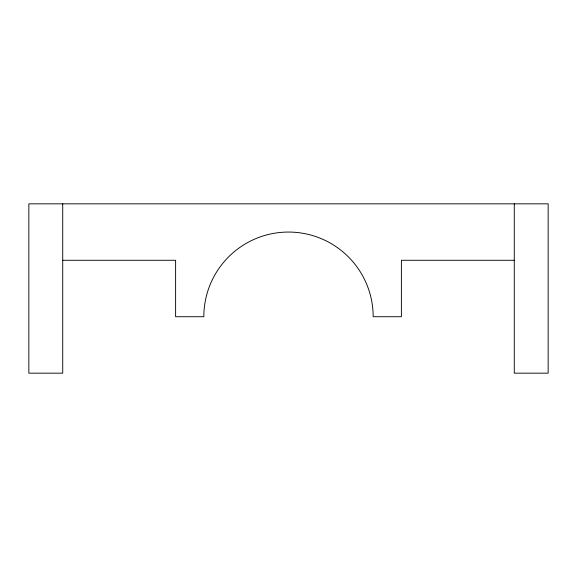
<?xml version="1.0" encoding="UTF-8"?>
<svg xmlns="http://www.w3.org/2000/svg" width="577" height="577" viewBox="0 0 577 577"><rect width="100%" height="100%" fill="white"/><g stroke="black" fill="none" stroke-linecap="round" stroke-linejoin="round"><path stroke-width="0.87" d="M62.72 260.277L175.61 260.277L175.61 316.723L203.832 316.723A84.668 84.668 0 0 1 288.5 232.055A84.668 84.668 0 0 1 373.168 316.723L401.39 316.723L401.39 260.277L514.28 260.277M514.28 203.832L514.28 373.168L548.15 373.168L548.15 203.832L28.85 203.832L28.85 373.168L62.72 373.168L62.72 203.832"/></g></svg>
